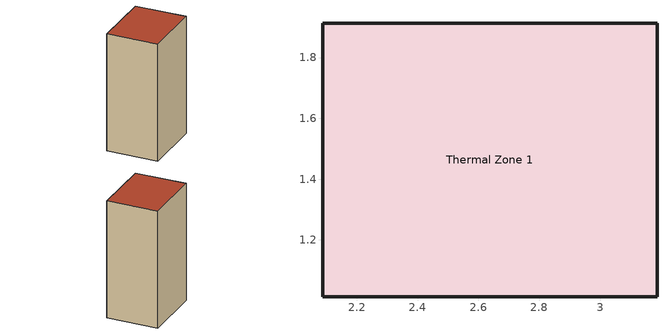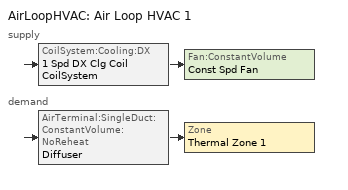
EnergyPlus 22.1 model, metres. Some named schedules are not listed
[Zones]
Thermal Zone 1
 floor ground (Aluminum Alloy Rack): 3.19,1.91 3.19,1.01 2.09,1.01 2.09,1.91 z0
 wall outside (Aluminum Alloy Rack): 2.09,1.91 2.09,1.01 3.19,1.01 3.19,1.91 2.09,1.91 z0:2.1
 roof outside (Aluminum Alloy Rack): 3.19,1.01 3.19,1.91 2.09,1.91 2.09,1.01 z2.1
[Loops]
AirLoopHVAC 'Air Loop HVAC 1'
 supply: CoilSystem:Cooling:DX '1 Spd DX Clg Coil CoilSystem' > Fan:ConstantVolume 'Const Spd Fan'
 demand: AirTerminal:SingleDuct:ConstantVolume:NoReheat 'Diffuser' > Zone 'Thermal Zone 1'
[Building]
Building 1
[Site:Location]
Xian: Latitude=34.3; Longitude=108.93; Time Zone=8; Elevation=397.5
[MATERIAL]
Aluminum Alloy: Roughness=Smooth; Thickness=0.004; Conductivity=238; Density=2630; Specific Heat=902; Thermal Absorptance=0.9; Solar Absorptance=0.4; Visible Absorptance=0.4
[CONSTRUCTION]
Aluminum Alloy Rack: Aluminum Alloy
[Zone]
Thermal Zone 1: Multiplier=1; Part of Total Floor Area=Yes
[ElectricEquipment:ITE:AirCooled]
Data Center Servers: Zone or Space=Thermal Zone 1; Air Flow Calculation Method=FlowFromSystem; Design Power Input Calculation Method=Watts/Unit; Watts per Unit=300; Number of Units=10; Design Power Input Schedule=Base Operation Sch; CPU Loading Schedule=Always On Continuous; CPU Power Input Function of Loading and Air Temperature Curve=Data Center Servers Power fLoadTemp; Design Fan Power Input Fraction=0.2; Design Fan Air Flow Rate per Power Input=0.0001; Air Flow Function of Loading and Air Temperature Curve=Data Center Servers Airflow fLoadTemp; Fan Power Input Function of Flow Curve=ECM FanPower fFlow; Design Entering Air Temperature=25; Environmental Class=A3; Air Inlet Connection Type=AdjustedSupply; Design Recirculation Fraction=0.1; Recirculation Function of Loading and Supply Temperature Curve=Data Center Recirculation fLoadTemp; Design Electric Power Supply Efficiency=0.9; Electric Power Supply Efficiency Function of Part Load Ratio Curve=UPS Efficiency fPLR; Fraction of Electric Power Supply Losses to Zone=0.95; CPU EndUse Subcategory=ITE-CPU; Fan EndUse Subcategory=ITE-Fans; Electric Power Supply EndUse Subcategory=ITE-UPS
[ZoneControl:Thermostat]
Thermal Zone 1 Thermostat: Zone or ZoneList=Thermal Zone 1; Control Type Schedule=Thermal Zone 1 Thermostat Schedule; Control 1=Thermal Zone 1 Thermostat; Temperature Difference Between Cutout And Setpoint=0
[ThermostatSetpoint:SingleCooling]
Thermal Zone 1 Thermostat: Setpoint Temperature Schedule=FMI_ClgSetp
[AirTerminal:SingleDuct:ConstantVolume:NoReheat]
Diffuser: Availability Schedule=Always On Discrete hvac_library; Maximum Air Flow Rate=0.21725
[Zone equipment]
Thermal Zone 1: Diffuser
[Fan:ConstantVolume]
Const Spd Fan: Availability Schedule=Always On Discrete; Fan Total Efficiency=0.7; Pressure Rise=250; Maximum Flow Rate=0.21725; Motor Efficiency=0.9; Motor In Airstream Fraction=1
[Coil:Cooling:DX:SingleSpeed]
1 Spd DX Clg Coil: Availability Schedule=Always On Discrete hvac_library; Gross Rated Total Cooling Capacity=4281.66; Gross Rated Sensible Heat Ratio=0.78181; Gross Rated Cooling COP=3; Rated Air Flow Rate=0.21725; Rated Evaporator Fan Power Per Volume Flow Rate=773.3; Total Cooling Capacity Function of Temperature Curve=OS:Curve:Biquadratic 1; Total Cooling Capacity Function of Flow Fraction Curve=OS:Curve:Quadratic 1; Energy Input Ratio Function of Temperature Curve=OS:Curve:Biquadratic 2; Energy Input Ratio Function of Flow Fraction Curve=OS:Curve:Quadratic 2; Part Load Fraction Correlation Curve=OS:Curve:Quadratic 3; Minimum Outdoor DryBulb Temperature for Compressor Operation=-25; Condenser Type=AirCooled; Evaporative Condenser Effectiveness=0; Crankcase Heater Capacity=0; Maximum Outdoor DryBulb Temperature for Crankcase Heater Operation=0; Basin Heater Capacity=0; Basin Heater Setpoint Temperature=10
[CoilSystem:Cooling:DX]
1 Spd DX Clg Coil CoilSystem: Availability Schedule=Always On Discrete hvac_library; Cooling Coil=1 Spd DX Clg Coil
[AirLoopHVAC]
Air Loop HVAC 1: Design Supply Air Flow Rate=0.21725; Design Return Air Flow Fraction of Supply Air Flow=1
[ENERGYMANAGEMENTSYSTEM:PROGRAMCALLINGMANAGER]
EMS_TimeStep: BeginZoneTimestepAfterInitHeatBalance; TimeStep_Cal
[ENERGYMANAGEMENTSYSTEM:PROGRAM]
TimeStep_Cal: set EMS_TimeStep=((DayOfYear-1)*24+Hour)*6+TimeStepNum
[ENERGYMANAGEMENTSYSTEM:GLOBALVARIABLE]
EMS_TimeStep
[ENERGYMANAGEMENTSYSTEM:OUTPUTVARIABLE]
EMS TimeStep: EMS Variable=EMS_TimeStep; Type of Data in Variable=Averaged; Update Frequency=ZoneTimestep
[EXTERNALINTERFACE:FUNCTIONALMOCKUPUNITEXPORT:FROM:VARIABLE]
Name | OutputVariable Index Key | OutputVariable | FMU Variable
 | Environment | Site Outdoor Air Drybulb Temperature | T_Outdoor
 | Environment | Site Direct Solar Radiation Rate per Area | I_Solar
 | Thermal Zone 1 | Zone Air Temperature | T_Zone
 | Node 6 | System Node Temperature | T_FCU_Outlet
 | Node 6 | System Node Mass Flow Rate | F_FCU_Outlet
 | Data Center Servers | ITE Air Inlet Dry-Bulb Temperature | T_ITE_Intlet
 | Data Center Servers | ITE Air Outlet Dry-Bulb Temperature | T_ITE_Outlet
 | Const Spd Fan | Fan Electricity Rate | P_AC_Fan
 | 1 Spd DX Clg Coil | Cooling Coil Electricity Rate | P_AC_Coil
 | 1 Spd DX Clg Coil | Cooling Coil Crankcase Heater Electricity Rate | P_AC_Coil_CrankcaseHeater
 | Data Center Servers | ITE CPU Electricity Rate | P_ITE_CPU
 | Data Center Servers | ITE Fan Electricity Rate | P_ITE_Fan
 | Data Center Servers | ITE UPS Electricity Rate | P_ITE_UPS
 | Whole Building | Facility Total Purchased Electricity Energy | E_Total_Purchased
 | Whole Building | Facility Net Purchased Electricity Energy | E_Total_Net
 | Whole Building | Facility Total Electricity Demand Rate | P_Total_Demand
 | GRID BATTERY LOAD CENTER | Electric Load Center Supplied Electricity Rate | P_Storage_Supply
 | GRID BATTERY LOAD CENTER | Electric Load Center Drawn Electricity Rate | P_Storage_Draw
 | BATTERY | Electric Storage Simple Charge State | E_Storage_SOC
 | BATTERY | Electric Storage Charge Energy | E_Storage_Charge
 | BATTERY | Electric Storage Discharge Energy | E_Storage_Discharge
 | EMS | EMS TimeStep | Num_TimeStep
[EXTERNALINTERFACE:FUNCTIONALMOCKUPUNITEXPORT:TO:SCHEDULE]
Name | Schedule | FMU Variable | Initial Value
 | FMI_FCU_Ava_Sch | FCUAva | 1
 | FMI_ClgSetp | Thermostat_Set | 24
 | FMI_U_ITE | U_ITE | 1
 | FMI_Storage_Ava_Sch | StorageAva | 1
[EXTERNALINTERFACE:FUNCTIONALMOCKUPUNITEXPORT:TO:ACTUATOR] Actuated Component Unique=GRID BATTERY LOAD CENTER; Actuated Component Type=Electrical Storage; Initial Value=0
Name | Actuated Component Control Type | FMU Variable
FMI_P_Storage_Charge_Set | Power Charge Rate | P_Storage_Charge_Set
P_Storage_Discharge_Set | Power Draw Rate | P_Storage_Discharge_Set
[AvailabilityManager:Scheduled]
Air Loop HVAC 1 Availability Manager: Schedule=FMI_FCU_Ava_Sch
[SetpointManager:SingleZone:Cooling]
Setpoint Manager Single Zone Cooling: Control Variable=Temperature; Minimum Supply Air Temperature=-99; Maximum Supply Air Temperature=99; Control Zone=Thermal Zone 1
[SetpointManager:MixedAir]
Node 8 OS Default SPM: Control Variable=Temperature
[ElectricLoadCenter:Inverter:LookUpTable]
Storage Inverter: Availability Schedule=FMI_Storage_Ava_Sch; Radiative Fraction=0; Rated Maximum Continuous Output Power=14000; Night Tare Loss Power=200; Nominal Voltage Input=368; Efficiency at 10 Power and Nominal Voltage=0.839; Efficiency at 20 Power and Nominal Voltage=0.897; Efficiency at 30 Power and Nominal Voltage=0.916; Efficiency at 50 Power and Nominal Voltage=0.931; Efficiency at 75 Power and Nominal Voltage=0.934; Efficiency at 100 Power and Nominal Voltage=0.93
[ElectricLoadCenter:Storage:Simple]
Battery: Availability Schedule=FMI_Storage_Ava_Sch; Zone=Thermal Zone 1; Radiative Fraction for Zone Heat Gains=0; Nominal Energetic Efficiency for Charging=0.8; Nominal Discharging Energetic Efficiency=0.8; Maximum Storage Capacity=17280000; Maximum Power for Discharging=4800; Maximum Power for Charging=4800; Initial State of Charge=17280000
[ElectricLoadCenter:Distribution]
Grid Battery Load Center: Generator Demand Limit Scheme Purchased Electric Demand Limit=0; Electrical Buss Type=DirectCurrentWithInverterDCStorage; Inverter=Storage Inverter; Electrical Storage Object=Battery; Storage Operation Scheme=TrackChargeDischargeSchedules; Storage Converter Object=Grid Charge Converter; Maximum Storage State of Charge Fraction=1; Minimum Storage State of Charge Fraction=0.25; Design Storage Control Charge Power=4800; Storage Charge Power Fraction Schedule=Charge Schedule; Design Storage Control Discharge Power=4800; Storage Discharge Power Fraction Schedule=Discharge Schedule
[ElectricLoadCenter:Storage:Converter]
Grid Charge Converter: Availability Schedule=FMI_Storage_Ava_Sch; Power Conversion Efficiency Method=SimpleFixed; Simple Fixed Efficiency=0.95; Ancillary Power Consumed In Standby=20; Radiative Fraction=0
[Schedule:Compact]
Thermal Zone 1 Thermostat Schedule: Through: 12/31, For: AllDays, Until: 24:00, 2
Charge Schedule: Through: 12/31, For: Weekdays SummerDesignDay, Until: 8:00, 1, Until: 22:00, 0, Until: 24:00, 1, For: Saturday WinterDesignDay, Until: 10:00, 1, Until: 18:00, 0, Until: 24:00, 1, For: AllOtherDays, Until: 24:00, 1
Discharge Schedule: Through: 12/31, For: Weekdays SummerDesignDay, Until: 10:00, 0, Until: 22:00, 1, Until: 24:00, 0, For: Saturday WinterDesignDay, Until: 10:00, 0, Until: 18:00, 1, Until: 24:00, 0, For: AllOtherDays, Until: 24:00, 0
[SCHEDULE:COMPACT]
Base Operation Sch: Through: 12/31, For: Alldays, Until: 1:00, 1, Until: 2:00, 1, Until: 3:00, 1, Until: 4:00, 1, Until: 5:00, 1, Until: 6:00, 1, Until: 7:00, 1, Until: 8:00, 1, Until: 9:00, 1, Until: 10:00, 1, Until: 11:00, 1, Until: 12:00, 1, Until: 13:00, 1, Until: 14:00, 1, Until: 15:00, 1, Until: 16:00, 1, Until: 17:00, 1, Until: 18:00, 1, Until: 19:00, 1, Until: 20:00, 1, Until: 21:00, 1, Until: 22:00, 1, Until: 23:00, 1, Until: 24:00, 1
[Schedule:Constant] Hourly Value=1
Always On Discrete; Always On Discrete hvac_library; Always On Continuous
[Curve:Quadratic]
Name | Coefficient1 Constant | Coefficient2 x | Coefficient3 x2 | Minimum Value of x | Maximum Value of x
OS:Curve:Quadratic 1 | 0.77136 | 0.34053 | -0.11088 | 0.75918 | 1.13877
OS:Curve:Quadratic 2 | 1.2055 | -0.32953 | 0.12308 | 0.75918 | 1.13877
OS:Curve:Quadratic 3 | 0.771 | 0.229 | 0 | 0 | 1
ECM FanPower fFlow | 0 | 1 | 0 | 0 | 99
UPS Efficiency fPLR | 1 | 0 | 0 | 0 | 99
[Curve:Biquadratic]
Name | Coefficient1 Constant | Coefficient2 x | Coefficient3 x2 | Coefficient4 y | Coefficient5 y2 | Coefficient6 xy | Minimum Value of x | Maximum Value of x | Minimum Value of y | Maximum Value of y | Minimum Curve Output | Maximum Curve Output | Input Unit Type for X | Input Unit Type for Y | Output Unit Type
OS:Curve:Biquadratic 1 | 0.42415 | 0.04426 | -0.00042 | 0.00333 | -8e-05 | -0.00021 | 17 | 22 | 13 | 46
OS:Curve:Biquadratic 2 | 1.23649 | -0.02431 | 0.00057 | -0.01434 | 0.00063 | -0.00038 | 17 | 22 | 13 | 46
Data Center Servers Power fLoadTemp | -0.25 | 1 | 0 | 0.01 | 0 | 0 | 0 | 1.5 | -10 | 99 | 0 | 99 | Dimensionless | Temperature | Dimensionless
Data Center Servers Airflow fLoadTemp | -1.15 | 0.9 | 0 | 0.05 | 0 | 0 | 0 | 1.5 | -10 | 99 | 0 | 99 | Dimensionless | Temperature | Dimensionless
Data Center Recirculation fLoadTemp | 1 | 0 | 0 | 0 | 0 | 0 | 0 | 1.5 | -10 | 99 | 0 | 99 | Dimensionless | Temperature | Dimensionless
